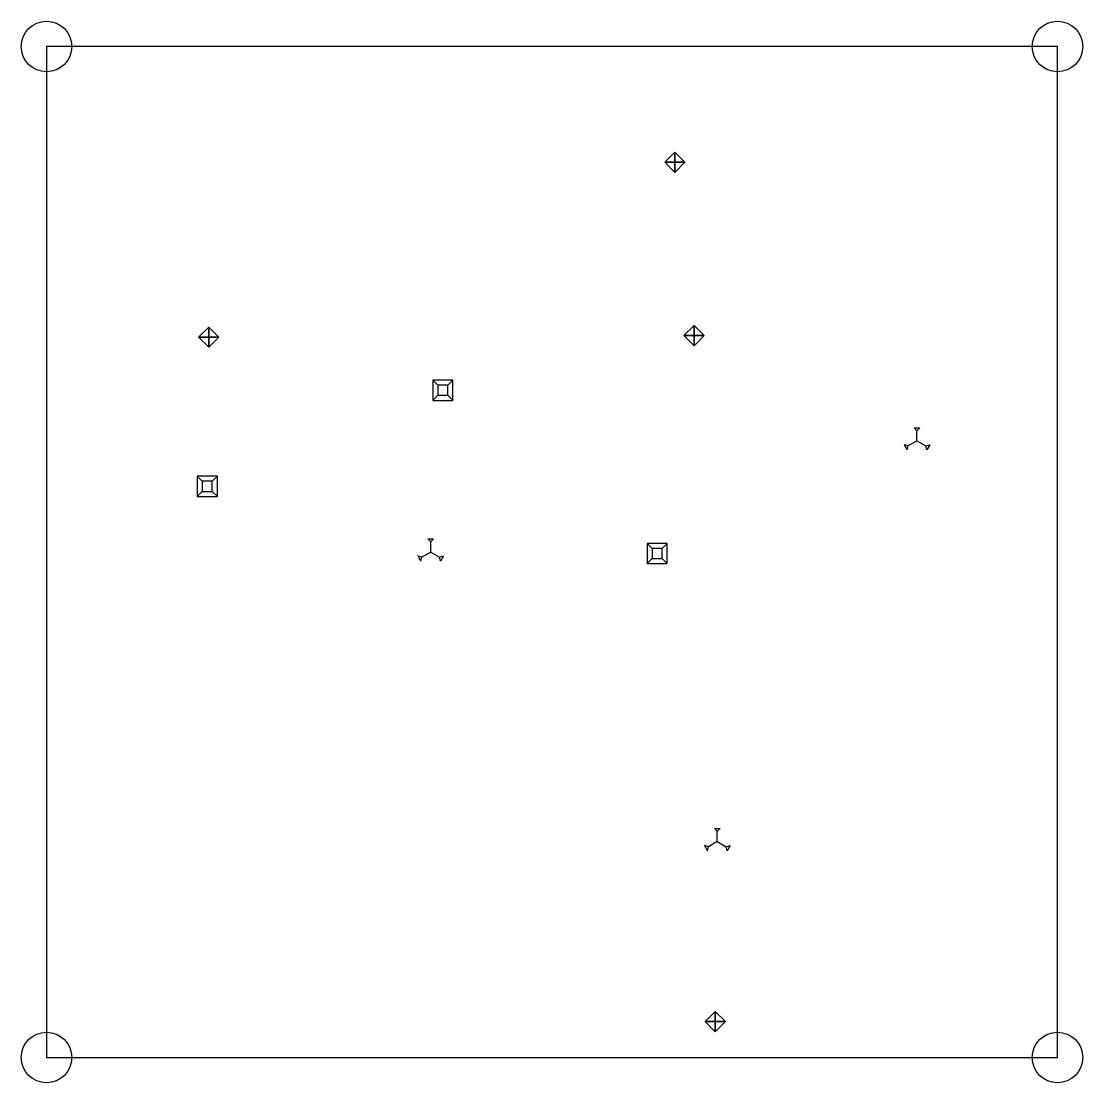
# Model space of a CAD drawing. Extents: x -50 to 2050, y -2050 to 50.
import ezdxf

# ---------------------------------------------------------------- set-up
doc = ezdxf.new("R2010")
doc.units = 0
doc.layers.add('0-Frame', color=7, linetype='CONTINUOUS')
doc.layers.add('30-Orange', color=30, linetype='CONTINUOUS')

# ---------------------------------------------------------------- blocks, each defined once
blk = doc.blocks.new('type_a')
at = {"layer": '30-Orange'}
for points in [[(10, 0, 25), (0, 10, 25), (-10, 0, 25), (0, -10, 25), (10, 0, 25)], [(0, 0, 15), (-10, 0, 25), (0, 0, 35)], [(0, 0, 15), (0, 10, 25), (0, 0, 35)], [(0, 0, 0), (0, 0, 15)], [(0, 0, 15), (10, 0, 25), (0, 0, 35)], [(0, 0, 15), (0, -10, 25), (0, 0, 35)]]:
    blk.add_polyline3d(points, dxfattribs=at)
blk = doc.blocks.new('type_b')
at = {"layer": '30-Orange'}
for points in [[(0, 0, 25), (0, 10, 25), (-2.88, 12.88, 25), (2.88, 12.88, 25), (0, 10, 25)], [(0, 0, 25), (-8.66, -5, 25), (-12.59, -3.94, 25), (-9.71, -8.93, 25), (-8.66, -5, 25)], [(0, 0, 0), (0, 0, 25)], [(0, 0, 25), (8.66, -5, 25), (12.59, -3.94, 25), (9.71, -8.93, 25), (8.66, -5, 25)]]:
    blk.add_polyline3d(points, dxfattribs=at)
blk = doc.blocks.new('type_c')
at = {"layer": '30-Orange'}
for points in [[(-10, 10, 25), (-10, -10, 25), (10, -10, 25), (10, 10, 25), (-10, 10, 25)], [(-5, 5, 50), (-10, 10, 25)], [(-5, 5, 50), (-5, -5, 50), (5, -5, 50), (5, 5, 50), (-5, 5, 50)], [(0, 0, 0), (0, 0, 25)], [(5, 5, 50), (10, 10, 25)], [(-5, -5, 50), (-10, -10, 25)], [(5, -5, 50), (10, -10, 25)]]:
    blk.add_polyline3d(points, dxfattribs=at)

msp = doc.modelspace()

# ---------------------------------------------------------------- linework, layer by layer
at = {"layer": '0-Frame'}
msp.add_polyline3d([(0, 0, 0), (0, -2000, 0), (2000, -2000, 0), (2000, 0, 0), (0, 0, 0)], dxfattribs=at)
for centre in [(0, 0), (2000, 0), (0, -2000), (2000, -2000)]:
    msp.add_circle(centre, 50, dxfattribs=at)

# ---------------------------------------------------------------- block references
at = {"xscale": 2, "yscale": 2, "zscale": 2}
for name, p in [('type_a', (1243, -229)), ('type_a', (321, -575)), ('type_a', (1281, -572)), ('type_c', (784, -680)), ('type_b', (1722, -780)), ('type_c', (318, -870)), ('type_b', (760, -1000)), ('type_c', (1208, -1003)), ('type_b', (1327, -1573)), ('type_a', (1323, -1929))]:
    msp.add_blockref(name, p, dxfattribs=at)

doc.saveas('drawing.dxf')
